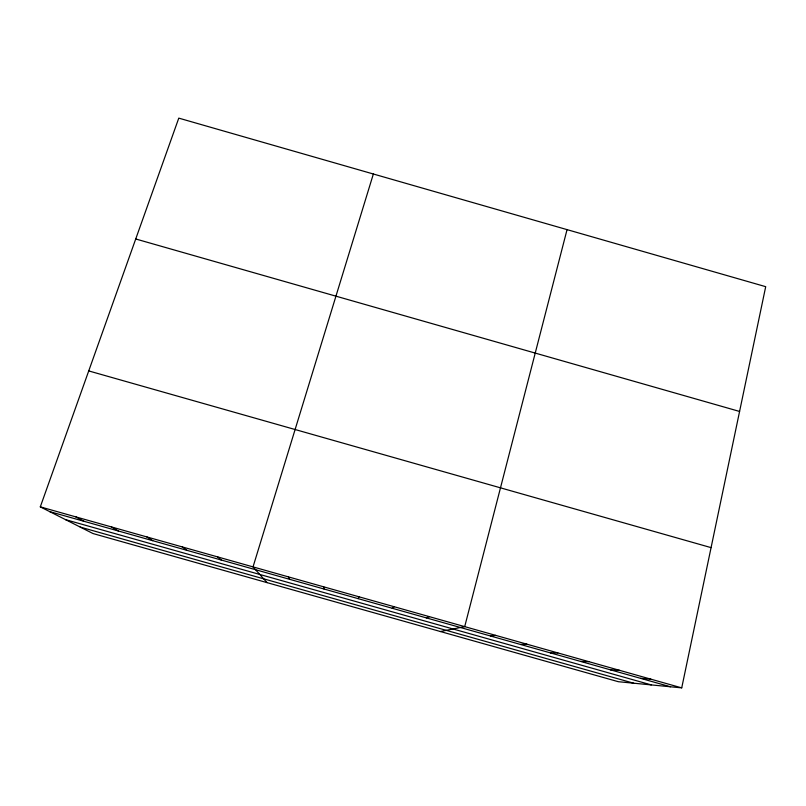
<?xml version="1.0" encoding="UTF-8"?>
<svg xmlns="http://www.w3.org/2000/svg" width="806" height="806" viewBox="0 0 806 806"><rect width="100%" height="100%" fill="white"/><g stroke="black" fill="none" stroke-linecap="round" stroke-linejoin="round"><path stroke-width="1.21" d="M681.725 687.871L765.7 286.674L178.781 118.129L40.3 506.863L92.972 533.532L618.323 681.705L681.725 687.871L40.3 506.863M567.051 229.629L464.709 626.635L440.419 631.531M373.359 174.005L253.034 566.89L267.048 582.627M358.086 598.626L359.002 596.803M392.22 608.258L394.265 606.747M426.324 617.88L429.507 616.691M490.481 635.984L495.781 635.4M520.535 644.468L526.822 644.155M550.558 652.941L557.853 652.91M580.572 661.404L588.854 661.666M610.565 669.867L619.834 670.401M640.538 678.33L650.785 679.136M49.65 511.598L670.481 686.772M65.598 519.668L651.298 684.909M80.237 527.084L633.667 683.206M88.731 370.921L711.073 547.627M135.73 238.979L739.586 411.453M75.824 516.888L84.026 521.301M111.329 526.902L118.381 530.993M146.793 536.917L152.707 540.675M182.237 546.921L187.002 550.357M217.65 556.906L221.277 560.029M288.387 576.874L289.737 579.343M323.71 586.839L323.921 588.985"/></g></svg>
